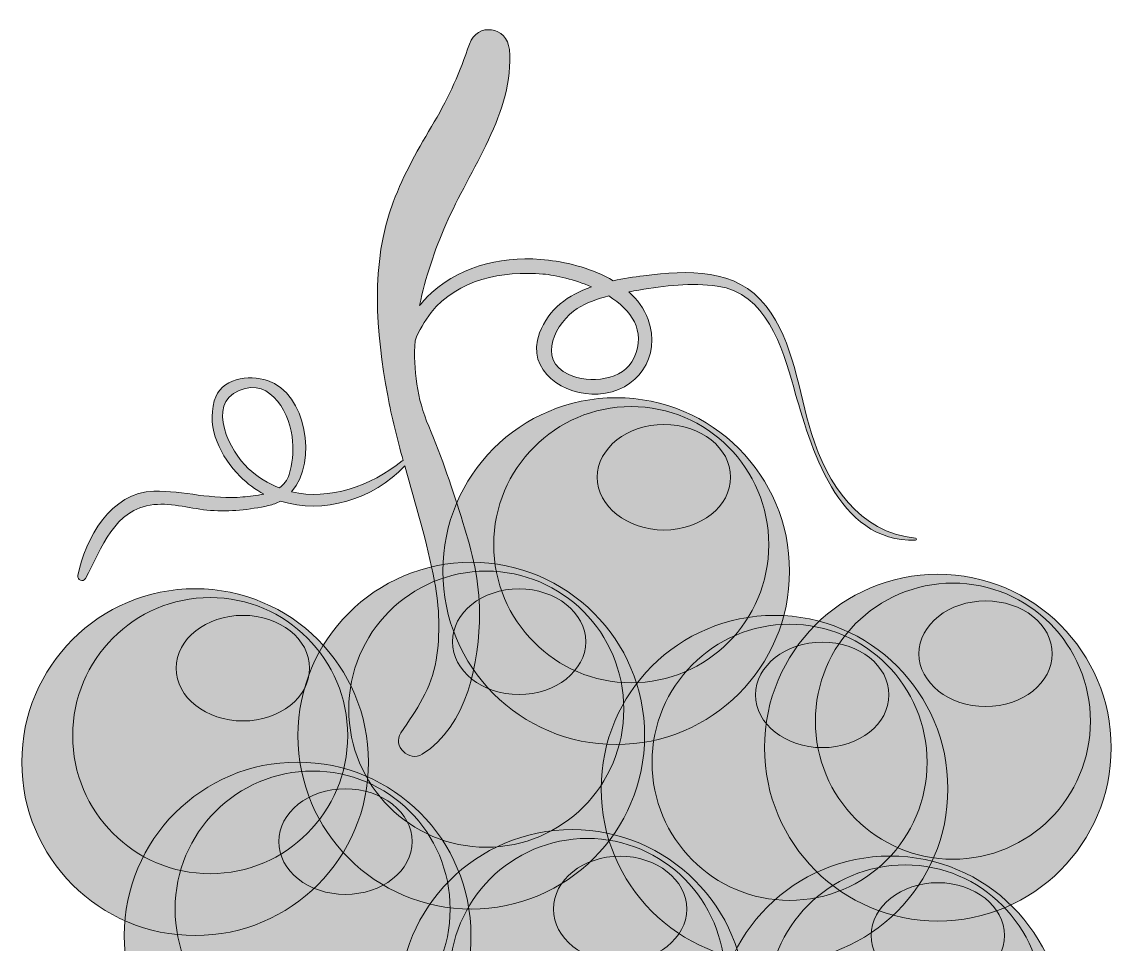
# Model space of a CAD drawing. Header units: inches. Extents: x 4230 to 5957, y -1858 to -103.
# Drawn here: x 5611.8 to 5918, y -951.5 to -692.3 of the extents above; entities that cross this region are included whole.
import ezdxf

# ---------------------------------------------------------------- set-up
doc = ezdxf.new("R2010")
doc.units = ezdxf.units.IN
doc.header["$MEASUREMENT"] = 0
doc.layers.add('Layer 1', color=7, linetype='Continuous')

# ---------------------------------------------------------------- blocks, each defined once
blk = doc.blocks.new('block 179')
at = {"layer": 'Layer 1', "true_color": 0x5f8034}
h = blk.add_hatch(color=77, dxfattribs=at)
h.dxf.hatch_style = 2
edge = h.paths.add_edge_path()
edge.add_spline(control_points=[(5862.9941, -837.4403), (5846.957, -835.7117), (5838.2314, -822.2579), (5833.7524, -808.028), (5830.0269, -796.1913), (5828.8457, -782.2965), (5820.9771, -772.202), (5812.5576, -761.4008), (5799.002, -762.1151), (5786.5464, -763.6512), (5783.7852, -763.9917), (5780.8818, -764.4241), (5778.0068, -765.0541), (5772.3872, -761.7504), (5765.52, -759.9716), (5759.8052, -759.2969), (5747.9966, -757.9026), (5736.0347, -760.3901), (5726.9746, -768.4189), (5725.7334, -769.5187), (5724.604, -770.7211), (5723.583, -772.0009), (5725.1421, -764.1538), (5727.8403, -756.4553), (5730.9629, -749.2483), (5737.5884, -733.9572), (5750.3057, -717.6253), (5748.8003, -700.1041), (5748.248, -693.6805), (5739.7036, -692.3079), (5737.5669, -698.5839), (5734.9268, -706.3397), (5731.8994, -713.3422), (5727.6987, -720.4058), (5723.3647, -727.6931), (5719.1436, -735.0504), (5716.145, -743.0013), (5709.668, -760.1783), (5711.3286, -779.598), (5714.6016, -797.2888), (5715.7437, -803.4628), (5717.2847, -809.5261), (5718.9468, -815.5557), (5718.8662, -815.5859), (5718.7852, -815.6229), (5718.7075, -815.6846), (5709.7012, -822.8536), (5698.1621, -826.8572), (5687.604, -824.3543), (5694.9561, -815.7557), (5691.7544, -796.7001), (5680.8325, -793.1372), (5675.4814, -791.3915), (5667.6475, -792.4429), (5665.8574, -798.8481), (5663.6587, -806.7164), (5667.6753, -814.549), (5673.1484, -820.0553), (5675.187, -822.1061), (5677.4336, -823.751), (5679.8174, -825.0204), (5677.7993, -825.4777), (5675.6738, -825.6475), (5673.8574, -825.8281), (5665.3872, -826.6708), (5657.2803, -824.0486), (5648.8818, -824.2217), (5636.8843, -824.4691), (5629.4854, -837.4636), (5627.5361, -847.8873), (5627.3076, -849.1095), (5628.9531, -849.9507), (5629.6211, -848.7662), (5634.4243, -840.2455), (5637.4956, -829.1783), (5648.8818, -827.9777), (5654.0981, -827.4277), (5659.5674, -829.2144), (5664.7808, -829.6084), (5670.2295, -830.0203), (5675.7813, -829.4213), (5681.1055, -828.2603), (5682.3374, -827.9916), (5683.4443, -827.5432), (5684.4507, -826.9695), (5696.458, -830.802), (5710.5806, -826.5306), (5719.376, -817.1132), (5722.377, -827.8674), (5725.6973, -838.5323), (5727.791, -849.5366), (5729.1563, -856.7134), (5729.4229, -864.4597), (5728.229, -871.6732), (5726.9053, -879.6717), (5722.7354, -885.5636), (5718.3003, -892.1093), (5715.7998, -895.7999), (5720.6812, -900.4292), (5724.3291, -898.1379), (5736.9521, -890.2086), (5740.4053, -872.2058), (5740.4146, -858.3492), (5740.4199, -849.7178), (5738.3535, -841.1379), (5735.751, -832.972), (5732.8818, -823.9711), (5729.8701, -814.6468), (5726.1484, -805.9661), (5722.8179, -798.1989), (5721.792, -790.066), (5722.2803, -781.9384), (5723.4043, -779.0847), (5724.937, -776.3884), (5726.8198, -774.0157), (5734.2222, -764.6863), (5746.9961, -762.2059), (5758.248, -763.1953), (5762.0327, -763.528), (5767.127, -764.736), (5771.8599, -766.7922), (5765.4214, -769.09), (5759.8228, -772.9236), (5757.2881, -779.7418), (5753.2588, -790.5791), (5764.3975, -797.4083), (5773.7529, -796.9194), (5784.9199, -796.3358), (5791.5225, -786.3029), (5787.8027, -775.947), (5786.708, -772.8986), (5784.7935, -770.3354), (5782.3813, -768.1984), (5783.3481, -768.0275), (5784.3066, -767.8622), (5785.2373, -767.7009), (5792.3496, -766.4672), (5800.0488, -765.5434), (5807.2417, -766.5768), (5821.0283, -768.5576), (5825.4673, -783.6329), (5828.7305, -795.0422), (5833.46, -811.5797), (5840.8267, -838.7167), (5862.9941, -837.9403), (5863.3223, -837.9288), (5863.3086, -837.4742), (5862.9941, -837.4403)], knot_values=[0, 0, 0, 0, 1, 1, 1, 2, 2, 2, 3, 3, 3, 4, 4, 4, 5, 5, 5, 6, 6, 6, 7, 7, 7, 8, 8, 8, 9, 9, 9, 10, 10, 10, 11, 11, 11, 12, 12, 12, 13, 13, 13, 14, 14, 14, 15, 15, 15, 16, 16, 16, 17, 17, 17, 18, 18, 18, 19, 19, 19, 20, 20, 20, 21, 21, 21, 22, 22, 22, 23, 23, 23, 24, 24, 24, 25, 25, 25, 26, 26, 26, 27, 27, 27, 28, 28, 28, 29, 29, 29, 30, 30, 30, 31, 31, 31, 32, 32, 32, 33, 33, 33, 34, 34, 34, 35, 35, 35, 36, 36, 36, 37, 37, 37, 38, 38, 38, 39, 39, 39, 40, 40, 40, 41, 41, 41, 42, 42, 42, 43, 43, 43, 44, 44, 44, 45, 45, 45, 46, 46, 46, 47, 47, 47, 48, 48, 48, 49, 49, 49, 49], degree=3, periodic=1)
edge = h.paths.add_edge_path()
edge.add_spline(control_points=[(5675.3975, -817.8065), (5670.3101, -813.155), (5663.4609, -799.8295), (5672.8096, -795.9019), (5682.0952, -792.0008), (5687.3516, -802.9678), (5687.8926, -810.2469), (5688.123, -813.3481), (5687.7852, -816.5065), (5686.9102, -819.4816), (5686.4077, -821.1901), (5685.4111, -822.4027), (5684.1377, -823.279), (5681.0723, -822.0922), (5678.127, -820.3024), (5675.3975, -817.8065)], knot_values=[0, 0, 0, 0, 1, 1, 1, 2, 2, 2, 3, 3, 3, 4, 4, 4, 5, 5, 5, 5], degree=3, periodic=1)
edge = h.paths.add_edge_path()
edge.add_spline(control_points=[(5783.8721, -786.675), (5780.9551, -793.2648), (5771.186, -794.0033), (5765.4883, -791.4014), (5756.3369, -787.2224), (5761.9043, -776.6803), (5767.9009, -772.8651), (5770.5278, -771.1938), (5773.6055, -770.1342), (5776.7642, -769.3535), (5783.0518, -773.3007), (5787.229, -779.0919), (5783.8721, -786.675)], knot_values=[0, 0, 0, 0, 1, 1, 1, 2, 2, 2, 3, 3, 3, 4, 4, 4, 4], degree=3, periodic=1)
at = {"layer": 'Layer 1', "lineweight": 0}
for points, knots in [([(5862.9941, -837.4403), (5846.957, -835.7117), (5838.2314, -822.2579), (5833.7524, -808.028), (5830.0269, -796.1913), (5828.8457, -782.2965), (5820.9771, -772.202), (5812.5576, -761.4008), (5799.002, -762.1151), (5786.5464, -763.6512), (5783.7852, -763.9917), (5780.8818, -764.4241), (5778.0068, -765.0541), (5772.3872, -761.7504), (5765.52, -759.9716), (5759.8052, -759.2969), (5747.9966, -757.9026), (5736.0347, -760.3901), (5726.9746, -768.4189), (5725.7334, -769.5187), (5724.604, -770.7211), (5723.583, -772.0009), (5725.1421, -764.1538), (5727.8403, -756.4553), (5730.9629, -749.2483), (5737.5884, -733.9572), (5750.3057, -717.6253), (5748.8003, -700.1041), (5748.248, -693.6805), (5739.7036, -692.3079), (5737.5669, -698.5839), (5734.9268, -706.3397), (5731.8994, -713.3422), (5727.6987, -720.4058), (5723.3647, -727.6931), (5719.1436, -735.0504), (5716.145, -743.0013), (5709.668, -760.1783), (5711.3286, -779.598), (5714.6016, -797.2888), (5715.7437, -803.4628), (5717.2847, -809.5261), (5718.9468, -815.5557), (5718.8662, -815.5859), (5718.7852, -815.6229), (5718.7075, -815.6846), (5709.7012, -822.8536), (5698.1621, -826.8572), (5687.604, -824.3543), (5694.9561, -815.7557), (5691.7544, -796.7001), (5680.8325, -793.1372), (5675.4814, -791.3915), (5667.6475, -792.4429), (5665.8574, -798.8481), (5663.6587, -806.7164), (5667.6753, -814.549), (5673.1484, -820.0553), (5675.187, -822.1061), (5677.4336, -823.751), (5679.8174, -825.0204), (5677.7993, -825.4777), (5675.6738, -825.6475), (5673.8574, -825.8281), (5665.3872, -826.6708), (5657.2803, -824.0486), (5648.8818, -824.2217), (5636.8843, -824.4691), (5629.4854, -837.4636), (5627.5361, -847.8873), (5627.3076, -849.1095), (5628.9531, -849.9507), (5629.6211, -848.7662), (5634.4243, -840.2455), (5637.4956, -829.1783), (5648.8818, -827.9777), (5654.0981, -827.4277), (5659.5674, -829.2144), (5664.7808, -829.6084), (5670.2295, -830.0203), (5675.7813, -829.4213), (5681.1055, -828.2603), (5682.3374, -827.9916), (5683.4443, -827.5432), (5684.4507, -826.9695), (5696.458, -830.802), (5710.5806, -826.5306), (5719.376, -817.1132), (5722.377, -827.8674), (5725.6973, -838.5323), (5727.791, -849.5366), (5729.1563, -856.7134), (5729.4229, -864.4597), (5728.229, -871.6732), (5726.9053, -879.6717), (5722.7354, -885.5636), (5718.3003, -892.1093), (5715.7998, -895.7999), (5720.6812, -900.4292), (5724.3291, -898.1379), (5736.9521, -890.2086), (5740.4053, -872.2058), (5740.4146, -858.3492), (5740.4199, -849.7178), (5738.3535, -841.1379), (5735.751, -832.972), (5732.8818, -823.9711), (5729.8701, -814.6468), (5726.1484, -805.9661), (5722.8179, -798.1989), (5721.792, -790.066), (5722.2803, -781.9384), (5723.4043, -779.0847), (5724.937, -776.3884), (5726.8198, -774.0157), (5734.2222, -764.6863), (5746.9961, -762.2059), (5758.248, -763.1953), (5762.0327, -763.528), (5767.127, -764.736), (5771.8599, -766.7922), (5765.4214, -769.09), (5759.8228, -772.9236), (5757.2881, -779.7418), (5753.2588, -790.5791), (5764.3975, -797.4083), (5773.7529, -796.9194), (5784.9199, -796.3358), (5791.5225, -786.3029), (5787.8027, -775.947), (5786.708, -772.8986), (5784.7935, -770.3354), (5782.3813, -768.1984), (5783.3481, -768.0275), (5784.3066, -767.8622), (5785.2373, -767.7009), (5792.3496, -766.4672), (5800.0488, -765.5434), (5807.2417, -766.5768), (5821.0283, -768.5576), (5825.4673, -783.6329), (5828.7305, -795.0422), (5833.46, -811.5797), (5840.8267, -838.7167), (5862.9941, -837.9403), (5863.3223, -837.9288), (5863.3086, -837.4742), (5862.9941, -837.4403)], [0, 0, 0, 0, 1, 1, 1, 2, 2, 2, 3, 3, 3, 4, 4, 4, 5, 5, 5, 6, 6, 6, 7, 7, 7, 8, 8, 8, 9, 9, 9, 10, 10, 10, 11, 11, 11, 12, 12, 12, 13, 13, 13, 14, 14, 14, 15, 15, 15, 16, 16, 16, 17, 17, 17, 18, 18, 18, 19, 19, 19, 20, 20, 20, 21, 21, 21, 22, 22, 22, 23, 23, 23, 24, 24, 24, 25, 25, 25, 26, 26, 26, 27, 27, 27, 28, 28, 28, 29, 29, 29, 30, 30, 30, 31, 31, 31, 32, 32, 32, 33, 33, 33, 34, 34, 34, 35, 35, 35, 36, 36, 36, 37, 37, 37, 38, 38, 38, 39, 39, 39, 40, 40, 40, 41, 41, 41, 42, 42, 42, 43, 43, 43, 44, 44, 44, 45, 45, 45, 46, 46, 46, 47, 47, 47, 48, 48, 48, 49, 49, 49, 49]), ([(5783.8721, -786.675), (5780.9551, -793.2648), (5771.186, -794.0033), (5765.4883, -791.4014), (5756.3369, -787.2224), (5761.9043, -776.6803), (5767.9009, -772.8651), (5770.5278, -771.1938), (5773.6055, -770.1342), (5776.7642, -769.3535), (5783.0518, -773.3007), (5787.229, -779.0919), (5783.8721, -786.675)], [0, 0, 0, 0, 1, 1, 1, 2, 2, 2, 3, 3, 3, 4, 4, 4, 4]), ([(5675.3975, -817.8065), (5670.3101, -813.155), (5663.4609, -799.8295), (5672.8096, -795.9019), (5682.0952, -792.0008), (5687.3516, -802.9678), (5687.8926, -810.2469), (5688.123, -813.3481), (5687.7852, -816.5065), (5686.9102, -819.4816), (5686.4077, -821.1901), (5685.4111, -822.4027), (5684.1377, -823.279), (5681.0723, -822.0922), (5678.127, -820.3024), (5675.3975, -817.8065)], [0, 0, 0, 0, 1, 1, 1, 2, 2, 2, 3, 3, 3, 4, 4, 4, 5, 5, 5, 5])]:
    blk.add_open_spline(points, degree=3, knots=knots, dxfattribs=at)
blk = doc.blocks.new('block 182')
at = {"layer": 'Layer 1', "true_color": 0x642c85}
h = blk.add_hatch(color=197, dxfattribs=at)
h.dxf.hatch_style = 2
edge = h.paths.add_edge_path()
edge.add_spline(control_points=[(5827.5594, -846.6677), (5827.5594, -873.5784), (5805.7439, -895.3939), (5778.8332, -895.3939), (5751.9225, -895.3939), (5730.107, -873.5784), (5730.107, -846.6677), (5730.107, -819.757), (5751.9225, -797.9415), (5778.8332, -797.9415), (5805.7439, -797.9415), (5827.5594, -819.757), (5827.5594, -846.6677)], knot_values=[0, 0, 0, 0, 1, 1, 1, 2, 2, 2, 3, 3, 3, 4, 4, 4, 4], degree=3, periodic=1)
at = {"layer": 'Layer 1', "lineweight": 0}
blk.add_open_spline([(5827.5594, -846.6677), (5827.5594, -873.5784), (5805.7439, -895.3939), (5778.8332, -895.3939), (5751.9225, -895.3939), (5730.107, -873.5784), (5730.107, -846.6677), (5730.107, -819.757), (5751.9225, -797.9415), (5778.8332, -797.9415), (5805.7439, -797.9415), (5827.5594, -819.757), (5827.5594, -846.6677)], degree=3, knots=[0, 0, 0, 0, 1, 1, 1, 2, 2, 2, 3, 3, 3, 4, 4, 4, 4], dxfattribs=at)
blk = doc.blocks.new('block 183')
at = {"layer": 'Layer 1', "true_color": 0x82579e}
h = blk.add_hatch(color=205, dxfattribs=at)
h.dxf.hatch_style = 2
edge = h.paths.add_edge_path()
edge.add_spline(control_points=[(5821.7167, -839.2306), (5821.7167, -860.6538), (5804.4107, -878.0208), (5783.0628, -878.0208), (5761.7148, -878.0208), (5744.4089, -860.6538), (5744.4089, -839.2306), (5744.4089, -817.8073), (5761.7148, -800.4403), (5783.0628, -800.4403), (5804.4107, -800.4403), (5821.7167, -817.8073), (5821.7167, -839.2306)], knot_values=[0, 0, 0, 0, 1, 1, 1, 2, 2, 2, 3, 3, 3, 4, 4, 4, 4], degree=3, periodic=1)
at = {"layer": 'Layer 1', "lineweight": 0}
blk.add_open_spline([(5821.7167, -839.2306), (5821.7167, -860.6538), (5804.4107, -878.0208), (5783.0628, -878.0208), (5761.7148, -878.0208), (5744.4089, -860.6538), (5744.4089, -839.2306), (5744.4089, -817.8073), (5761.7148, -800.4403), (5783.0628, -800.4403), (5804.4107, -800.4403), (5821.7167, -817.8073), (5821.7167, -839.2306)], degree=3, knots=[0, 0, 0, 0, 1, 1, 1, 2, 2, 2, 3, 3, 3, 4, 4, 4, 4], dxfattribs=at)
blk = doc.blocks.new('block 184')
at = {"layer": 'Layer 1', "true_color": 0x8969a6}
h = blk.add_hatch(color=205, dxfattribs=at)
h.dxf.hatch_style = 2
edge = h.paths.add_edge_path()
edge.add_spline(control_points=[(5811.005, -820.2744), (5811.005, -828.4683), (5802.6144, -835.1109), (5792.2641, -835.1109), (5781.9138, -835.1109), (5773.5233, -828.4683), (5773.5233, -820.2744), (5773.5233, -812.0804), (5781.9138, -805.4379), (5792.2641, -805.4379), (5802.6144, -805.4379), (5811.005, -812.0804), (5811.005, -820.2744)], knot_values=[0, 0, 0, 0, 1, 1, 1, 2, 2, 2, 3, 3, 3, 4, 4, 4, 4], degree=3, periodic=1)
at = {"layer": 'Layer 1', "lineweight": 0}
blk.add_open_spline([(5811.005, -820.2744), (5811.005, -828.4683), (5802.6144, -835.1109), (5792.2641, -835.1109), (5781.9138, -835.1109), (5773.5233, -828.4683), (5773.5233, -820.2744), (5773.5233, -812.0804), (5781.9138, -805.4379), (5792.2641, -805.4379), (5802.6144, -805.4379), (5811.005, -812.0804), (5811.005, -820.2744)], degree=3, knots=[0, 0, 0, 0, 1, 1, 1, 2, 2, 2, 3, 3, 3, 4, 4, 4, 4], dxfattribs=at)
blk = doc.blocks.new('block 181')
at = {"layer": 'Layer 1'}
for name in ['block 182', 'block 183', 'block 184']:
    blk.add_blockref(name, (0, 0), dxfattribs=at)
blk = doc.blocks.new('block 186')
at = {"layer": 'Layer 1', "true_color": 0x642c85}
h = blk.add_hatch(color=197, dxfattribs=at)
h.dxf.hatch_style = 2
edge = h.paths.add_edge_path()
edge.add_spline(control_points=[(5917.971, -896.2718), (5917.971, -923.1825), (5896.1556, -944.9979), (5869.2448, -944.9979), (5842.3341, -944.9979), (5820.5186, -923.1825), (5820.5186, -896.2718), (5820.5186, -869.361), (5842.3341, -847.5456), (5869.2448, -847.5456), (5896.1556, -847.5456), (5917.971, -869.361), (5917.971, -896.2718)], knot_values=[0, 0, 0, 0, 1, 1, 1, 2, 2, 2, 3, 3, 3, 4, 4, 4, 4], degree=3, periodic=1)
at = {"layer": 'Layer 1', "lineweight": 0}
blk.add_open_spline([(5917.971, -896.2718), (5917.971, -923.1825), (5896.1556, -944.9979), (5869.2448, -944.9979), (5842.3341, -944.9979), (5820.5186, -923.1825), (5820.5186, -896.2718), (5820.5186, -869.361), (5842.3341, -847.5456), (5869.2448, -847.5456), (5896.1556, -847.5456), (5917.971, -869.361), (5917.971, -896.2718)], degree=3, knots=[0, 0, 0, 0, 1, 1, 1, 2, 2, 2, 3, 3, 3, 4, 4, 4, 4], dxfattribs=at)
blk = doc.blocks.new('block 187')
at = {"layer": 'Layer 1', "true_color": 0x82579e}
h = blk.add_hatch(color=205, dxfattribs=at)
h.dxf.hatch_style = 2
edge = h.paths.add_edge_path()
edge.add_spline(control_points=[(5912.1283, -888.8346), (5912.1283, -910.2579), (5894.8224, -927.6248), (5873.4744, -927.6248), (5852.1265, -927.6248), (5834.8206, -910.2579), (5834.8206, -888.8346), (5834.8206, -867.4113), (5852.1265, -850.0444), (5873.4744, -850.0444), (5894.8224, -850.0444), (5912.1283, -867.4113), (5912.1283, -888.8346)], knot_values=[0, 0, 0, 0, 1, 1, 1, 2, 2, 2, 3, 3, 3, 4, 4, 4, 4], degree=3, periodic=1)
at = {"layer": 'Layer 1', "lineweight": 0}
blk.add_open_spline([(5912.1283, -888.8346), (5912.1283, -910.2579), (5894.8224, -927.6248), (5873.4744, -927.6248), (5852.1265, -927.6248), (5834.8206, -910.2579), (5834.8206, -888.8346), (5834.8206, -867.4113), (5852.1265, -850.0444), (5873.4744, -850.0444), (5894.8224, -850.0444), (5912.1283, -867.4113), (5912.1283, -888.8346)], degree=3, knots=[0, 0, 0, 0, 1, 1, 1, 2, 2, 2, 3, 3, 3, 4, 4, 4, 4], dxfattribs=at)
blk = doc.blocks.new('block 188')
at = {"layer": 'Layer 1', "true_color": 0x8969a6}
h = blk.add_hatch(color=205, dxfattribs=at)
h.dxf.hatch_style = 2
edge = h.paths.add_edge_path()
edge.add_spline(control_points=[(5901.4166, -869.8784), (5901.4166, -878.0724), (5893.026, -884.7149), (5882.6758, -884.7149), (5872.3255, -884.7149), (5863.9349, -878.0724), (5863.9349, -869.8784), (5863.9349, -861.6844), (5872.3255, -855.0419), (5882.6758, -855.0419), (5893.026, -855.0419), (5901.4166, -861.6844), (5901.4166, -869.8784)], knot_values=[0, 0, 0, 0, 1, 1, 1, 2, 2, 2, 3, 3, 3, 4, 4, 4, 4], degree=3, periodic=1)
at = {"layer": 'Layer 1', "lineweight": 0}
blk.add_open_spline([(5901.4166, -869.8784), (5901.4166, -878.0724), (5893.026, -884.7149), (5882.6758, -884.7149), (5872.3255, -884.7149), (5863.9349, -878.0724), (5863.9349, -869.8784), (5863.9349, -861.6844), (5872.3255, -855.0419), (5882.6758, -855.0419), (5893.026, -855.0419), (5901.4166, -861.6844), (5901.4166, -869.8784)], degree=3, knots=[0, 0, 0, 0, 1, 1, 1, 2, 2, 2, 3, 3, 3, 4, 4, 4, 4], dxfattribs=at)
blk = doc.blocks.new('block 185')
at = {"layer": 'Layer 1'}
for name in ['block 186', 'block 187', 'block 188']:
    blk.add_blockref(name, (0, 0), dxfattribs=at)
blk = doc.blocks.new('block 190')
at = {"layer": 'Layer 1', "true_color": 0x3c2364}
h = blk.add_hatch(color=199, dxfattribs=at)
h.dxf.hatch_style = 2
edge = h.paths.add_edge_path()
edge.add_spline(control_points=[(5786.818, -892.8951), (5786.818, -919.8058), (5765.0026, -941.6213), (5738.0918, -941.6213), (5711.1811, -941.6213), (5689.3657, -919.8058), (5689.3657, -892.8951), (5689.3657, -865.9844), (5711.1811, -844.1689), (5738.0918, -844.1689), (5765.0026, -844.1689), (5786.818, -865.9844), (5786.818, -892.8951)], knot_values=[0, 0, 0, 0, 1, 1, 1, 2, 2, 2, 3, 3, 3, 4, 4, 4, 4], degree=3, periodic=1)
at = {"layer": 'Layer 1', "lineweight": 0}
blk.add_open_spline([(5786.818, -892.8951), (5786.818, -919.8058), (5765.0026, -941.6213), (5738.0918, -941.6213), (5711.1811, -941.6213), (5689.3657, -919.8058), (5689.3657, -892.8951), (5689.3657, -865.9844), (5711.1811, -844.1689), (5738.0918, -844.1689), (5765.0026, -844.1689), (5786.818, -865.9844), (5786.818, -892.8951)], degree=3, knots=[0, 0, 0, 0, 1, 1, 1, 2, 2, 2, 3, 3, 3, 4, 4, 4, 4], dxfattribs=at)
blk = doc.blocks.new('block 191')
at = {"layer": 'Layer 1', "true_color": 0x5b4c7b}
h = blk.add_hatch(color=197, dxfattribs=at)
h.dxf.hatch_style = 2
edge = h.paths.add_edge_path()
edge.add_spline(control_points=[(5780.9753, -885.458), (5780.9753, -906.8812), (5763.6694, -924.2482), (5742.3214, -924.2482), (5720.9735, -924.2482), (5703.6676, -906.8812), (5703.6676, -885.458), (5703.6676, -864.0347), (5720.9735, -846.6677), (5742.3214, -846.6677), (5763.6694, -846.6677), (5780.9753, -864.0347), (5780.9753, -885.458)], knot_values=[0, 0, 0, 0, 1, 1, 1, 2, 2, 2, 3, 3, 3, 4, 4, 4, 4], degree=3, periodic=1)
at = {"layer": 'Layer 1', "lineweight": 0}
blk.add_open_spline([(5780.9753, -885.458), (5780.9753, -906.8812), (5763.6694, -924.2482), (5742.3214, -924.2482), (5720.9735, -924.2482), (5703.6676, -906.8812), (5703.6676, -885.458), (5703.6676, -864.0347), (5720.9735, -846.6677), (5742.3214, -846.6677), (5763.6694, -846.6677), (5780.9753, -864.0347), (5780.9753, -885.458)], degree=3, knots=[0, 0, 0, 0, 1, 1, 1, 2, 2, 2, 3, 3, 3, 4, 4, 4, 4], dxfattribs=at)
blk = doc.blocks.new('block 192')
at = {"layer": 'Layer 1', "true_color": 0x817397}
h = blk.add_hatch(color=252, dxfattribs=at)
h.dxf.hatch_style = 2
edge = h.paths.add_edge_path()
edge.add_spline(control_points=[(5770.2636, -866.5018), (5770.2636, -874.6957), (5761.873, -881.3383), (5751.5228, -881.3383), (5741.1725, -881.3383), (5732.7819, -874.6957), (5732.7819, -866.5018), (5732.7819, -858.3078), (5741.1725, -851.6653), (5751.5228, -851.6653), (5761.873, -851.6653), (5770.2636, -858.3078), (5770.2636, -866.5018)], knot_values=[0, 0, 0, 0, 1, 1, 1, 2, 2, 2, 3, 3, 3, 4, 4, 4, 4], degree=3, periodic=1)
at = {"layer": 'Layer 1', "lineweight": 0}
blk.add_open_spline([(5770.2636, -866.5018), (5770.2636, -874.6957), (5761.873, -881.3383), (5751.5228, -881.3383), (5741.1725, -881.3383), (5732.7819, -874.6957), (5732.7819, -866.5018), (5732.7819, -858.3078), (5741.1725, -851.6653), (5751.5228, -851.6653), (5761.873, -851.6653), (5770.2636, -858.3078), (5770.2636, -866.5018)], degree=3, knots=[0, 0, 0, 0, 1, 1, 1, 2, 2, 2, 3, 3, 3, 4, 4, 4, 4], dxfattribs=at)
blk = doc.blocks.new('block 189')
at = {"layer": 'Layer 1'}
for name in ['block 190', 'block 191', 'block 192']:
    blk.add_blockref(name, (0, 0), dxfattribs=at)
blk = doc.blocks.new('block 194')
at = {"layer": 'Layer 1', "true_color": 0x783a7e}
h = blk.add_hatch(color=217, dxfattribs=at)
h.dxf.hatch_style = 2
edge = h.paths.add_edge_path()
edge.add_spline(control_points=[(5872.056, -907.8286), (5872.056, -934.7393), (5850.2405, -956.5548), (5823.3298, -956.5548), (5796.419, -956.5548), (5774.6036, -934.7393), (5774.6036, -907.8286), (5774.6036, -880.9179), (5796.419, -859.1024), (5823.3298, -859.1024), (5850.2405, -859.1024), (5872.056, -880.9179), (5872.056, -907.8286)], knot_values=[0, 0, 0, 0, 1, 1, 1, 2, 2, 2, 3, 3, 3, 4, 4, 4, 4], degree=3, periodic=1)
at = {"layer": 'Layer 1', "lineweight": 0}
blk.add_open_spline([(5872.056, -907.8286), (5872.056, -934.7393), (5850.2405, -956.5548), (5823.3298, -956.5548), (5796.419, -956.5548), (5774.6036, -934.7393), (5774.6036, -907.8286), (5774.6036, -880.9179), (5796.419, -859.1024), (5823.3298, -859.1024), (5850.2405, -859.1024), (5872.056, -880.9179), (5872.056, -907.8286)], degree=3, knots=[0, 0, 0, 0, 1, 1, 1, 2, 2, 2, 3, 3, 3, 4, 4, 4, 4], dxfattribs=at)
blk = doc.blocks.new('block 195')
at = {"layer": 'Layer 1', "true_color": 0x9f509c}
h = blk.add_hatch(color=215, dxfattribs=at)
h.dxf.hatch_style = 2
edge = h.paths.add_edge_path()
edge.add_spline(control_points=[(5866.2132, -900.3915), (5866.2132, -921.8147), (5848.9073, -939.1817), (5827.5594, -939.1817), (5806.2114, -939.1817), (5788.9055, -921.8147), (5788.9055, -900.3915), (5788.9055, -878.9682), (5806.2114, -861.6012), (5827.5594, -861.6012), (5848.9073, -861.6012), (5866.2132, -878.9682), (5866.2132, -900.3915)], knot_values=[0, 0, 0, 0, 1, 1, 1, 2, 2, 2, 3, 3, 3, 4, 4, 4, 4], degree=3, periodic=1)
at = {"layer": 'Layer 1', "lineweight": 0}
blk.add_open_spline([(5866.2132, -900.3915), (5866.2132, -921.8147), (5848.9073, -939.1817), (5827.5594, -939.1817), (5806.2114, -939.1817), (5788.9055, -921.8147), (5788.9055, -900.3915), (5788.9055, -878.9682), (5806.2114, -861.6012), (5827.5594, -861.6012), (5848.9073, -861.6012), (5866.2132, -878.9682), (5866.2132, -900.3915)], degree=3, knots=[0, 0, 0, 0, 1, 1, 1, 2, 2, 2, 3, 3, 3, 4, 4, 4, 4], dxfattribs=at)
blk = doc.blocks.new('block 196')
at = {"layer": 'Layer 1', "true_color": 0xb074af}
h = blk.add_hatch(color=223, dxfattribs=at)
h.dxf.hatch_style = 2
edge = h.paths.add_edge_path()
edge.add_spline(control_points=[(5855.5015, -881.4353), (5855.5015, -889.6292), (5847.111, -896.2718), (5836.7607, -896.2718), (5826.4104, -896.2718), (5818.0199, -889.6292), (5818.0199, -881.4353), (5818.0199, -873.2413), (5826.4104, -866.5988), (5836.7607, -866.5988), (5847.111, -866.5988), (5855.5015, -873.2413), (5855.5015, -881.4353)], knot_values=[0, 0, 0, 0, 1, 1, 1, 2, 2, 2, 3, 3, 3, 4, 4, 4, 4], degree=3, periodic=1)
at = {"layer": 'Layer 1', "lineweight": 0}
blk.add_open_spline([(5855.5015, -881.4353), (5855.5015, -889.6292), (5847.111, -896.2718), (5836.7607, -896.2718), (5826.4104, -896.2718), (5818.0199, -889.6292), (5818.0199, -881.4353), (5818.0199, -873.2413), (5826.4104, -866.5988), (5836.7607, -866.5988), (5847.111, -866.5988), (5855.5015, -873.2413), (5855.5015, -881.4353)], degree=3, knots=[0, 0, 0, 0, 1, 1, 1, 2, 2, 2, 3, 3, 3, 4, 4, 4, 4], dxfattribs=at)
blk = doc.blocks.new('block 193')
at = {"layer": 'Layer 1'}
for name in ['block 194', 'block 195', 'block 196']:
    blk.add_blockref(name, (0, 0), dxfattribs=at)
blk = doc.blocks.new('block 198')
at = {"layer": 'Layer 1', "true_color": 0x3c2364}
h = blk.add_hatch(color=199, dxfattribs=at)
h.dxf.hatch_style = 2
edge = h.paths.add_edge_path()
edge.add_spline(control_points=[(5709.2077, -900.3323), (5709.2077, -927.243), (5687.3922, -949.0585), (5660.4815, -949.0585), (5633.5708, -949.0585), (5611.7553, -927.243), (5611.7553, -900.3323), (5611.7553, -873.4216), (5633.5708, -851.6061), (5660.4815, -851.6061), (5687.3922, -851.6061), (5709.2077, -873.4216), (5709.2077, -900.3323)], knot_values=[0, 0, 0, 0, 1, 1, 1, 2, 2, 2, 3, 3, 3, 4, 4, 4, 4], degree=3, periodic=1)
at = {"layer": 'Layer 1', "lineweight": 0}
blk.add_open_spline([(5709.2077, -900.3323), (5709.2077, -927.243), (5687.3922, -949.0585), (5660.4815, -949.0585), (5633.5708, -949.0585), (5611.7553, -927.243), (5611.7553, -900.3323), (5611.7553, -873.4216), (5633.5708, -851.6061), (5660.4815, -851.6061), (5687.3922, -851.6061), (5709.2077, -873.4216), (5709.2077, -900.3323)], degree=3, knots=[0, 0, 0, 0, 1, 1, 1, 2, 2, 2, 3, 3, 3, 4, 4, 4, 4], dxfattribs=at)
blk = doc.blocks.new('block 199')
at = {"layer": 'Layer 1', "true_color": 0x5b4c7b}
h = blk.add_hatch(color=197, dxfattribs=at)
h.dxf.hatch_style = 2
edge = h.paths.add_edge_path()
edge.add_spline(control_points=[(5703.365, -892.8951), (5703.365, -914.3184), (5686.0591, -931.6854), (5664.7111, -931.6854), (5643.3632, -931.6854), (5626.0572, -914.3184), (5626.0572, -892.8951), (5626.0572, -871.4719), (5643.3632, -854.1049), (5664.7111, -854.1049), (5686.0591, -854.1049), (5703.365, -871.4719), (5703.365, -892.8951)], knot_values=[0, 0, 0, 0, 1, 1, 1, 2, 2, 2, 3, 3, 3, 4, 4, 4, 4], degree=3, periodic=1)
at = {"layer": 'Layer 1', "lineweight": 0}
blk.add_open_spline([(5703.365, -892.8951), (5703.365, -914.3184), (5686.0591, -931.6854), (5664.7111, -931.6854), (5643.3632, -931.6854), (5626.0572, -914.3184), (5626.0572, -892.8951), (5626.0572, -871.4719), (5643.3632, -854.1049), (5664.7111, -854.1049), (5686.0591, -854.1049), (5703.365, -871.4719), (5703.365, -892.8951)], degree=3, knots=[0, 0, 0, 0, 1, 1, 1, 2, 2, 2, 3, 3, 3, 4, 4, 4, 4], dxfattribs=at)
blk = doc.blocks.new('block 200')
at = {"layer": 'Layer 1', "true_color": 0x817397}
h = blk.add_hatch(color=252, dxfattribs=at)
h.dxf.hatch_style = 2
edge = h.paths.add_edge_path()
edge.add_spline(control_points=[(5692.6533, -873.9389), (5692.6533, -882.1329), (5684.2627, -888.7754), (5673.9125, -888.7754), (5663.5622, -888.7754), (5655.1716, -882.1329), (5655.1716, -873.9389), (5655.1716, -865.745), (5663.5622, -859.1024), (5673.9125, -859.1024), (5684.2627, -859.1024), (5692.6533, -865.745), (5692.6533, -873.9389)], knot_values=[0, 0, 0, 0, 1, 1, 1, 2, 2, 2, 3, 3, 3, 4, 4, 4, 4], degree=3, periodic=1)
at = {"layer": 'Layer 1', "lineweight": 0}
blk.add_open_spline([(5692.6533, -873.9389), (5692.6533, -882.1329), (5684.2627, -888.7754), (5673.9125, -888.7754), (5663.5622, -888.7754), (5655.1716, -882.1329), (5655.1716, -873.9389), (5655.1716, -865.745), (5663.5622, -859.1024), (5673.9125, -859.1024), (5684.2627, -859.1024), (5692.6533, -865.745), (5692.6533, -873.9389)], degree=3, knots=[0, 0, 0, 0, 1, 1, 1, 2, 2, 2, 3, 3, 3, 4, 4, 4, 4], dxfattribs=at)
blk = doc.blocks.new('block 197')
at = {"layer": 'Layer 1'}
for name in ['block 198', 'block 199', 'block 200']:
    blk.add_blockref(name, (0, 0), dxfattribs=at)
blk = doc.blocks.new('block 202')
at = {"layer": 'Layer 1', "true_color": 0x642c85}
h = blk.add_hatch(color=197, dxfattribs=at)
h.dxf.hatch_style = 2
edge = h.paths.add_edge_path()
edge.add_spline(control_points=[(5738.0076, -949.0585), (5738.0076, -975.9692), (5716.1921, -997.7847), (5689.2814, -997.7847), (5662.3707, -997.7847), (5640.5552, -975.9692), (5640.5552, -949.0585), (5640.5552, -922.1477), (5662.3707, -900.3323), (5689.2814, -900.3323), (5716.1921, -900.3323), (5738.0076, -922.1477), (5738.0076, -949.0585)], knot_values=[0, 0, 0, 0, 1, 1, 1, 2, 2, 2, 3, 3, 3, 4, 4, 4, 4], degree=3, periodic=1)
at = {"layer": 'Layer 1', "lineweight": 0}
blk.add_open_spline([(5738.0076, -949.0585), (5738.0076, -975.9692), (5716.1921, -997.7847), (5689.2814, -997.7847), (5662.3707, -997.7847), (5640.5552, -975.9692), (5640.5552, -949.0585), (5640.5552, -922.1477), (5662.3707, -900.3323), (5689.2814, -900.3323), (5716.1921, -900.3323), (5738.0076, -922.1477), (5738.0076, -949.0585)], degree=3, knots=[0, 0, 0, 0, 1, 1, 1, 2, 2, 2, 3, 3, 3, 4, 4, 4, 4], dxfattribs=at)
blk = doc.blocks.new('block 203')
at = {"layer": 'Layer 1', "true_color": 0x82579e}
h = blk.add_hatch(color=205, dxfattribs=at)
h.dxf.hatch_style = 2
edge = h.paths.add_edge_path()
edge.add_spline(control_points=[(5732.1649, -941.6213), (5732.1649, -963.0446), (5714.8589, -980.4115), (5693.511, -980.4115), (5672.163, -980.4115), (5654.8571, -963.0446), (5654.8571, -941.6213), (5654.8571, -920.198), (5672.163, -902.8311), (5693.511, -902.8311), (5714.8589, -902.8311), (5732.1649, -920.198), (5732.1649, -941.6213)], knot_values=[0, 0, 0, 0, 1, 1, 1, 2, 2, 2, 3, 3, 3, 4, 4, 4, 4], degree=3, periodic=1)
at = {"layer": 'Layer 1', "lineweight": 0}
blk.add_open_spline([(5732.1649, -941.6213), (5732.1649, -963.0446), (5714.8589, -980.4115), (5693.511, -980.4115), (5672.163, -980.4115), (5654.8571, -963.0446), (5654.8571, -941.6213), (5654.8571, -920.198), (5672.163, -902.8311), (5693.511, -902.8311), (5714.8589, -902.8311), (5732.1649, -920.198), (5732.1649, -941.6213)], degree=3, knots=[0, 0, 0, 0, 1, 1, 1, 2, 2, 2, 3, 3, 3, 4, 4, 4, 4], dxfattribs=at)
blk = doc.blocks.new('block 204')
at = {"layer": 'Layer 1', "true_color": 0x8969a6}
h = blk.add_hatch(color=205, dxfattribs=at)
h.dxf.hatch_style = 2
edge = h.paths.add_edge_path()
edge.add_spline(control_points=[(5721.4532, -922.6651), (5721.4532, -930.8591), (5713.0626, -937.5016), (5702.7123, -937.5016), (5692.362, -937.5016), (5683.9715, -930.8591), (5683.9715, -922.6651), (5683.9715, -914.4711), (5692.362, -907.8286), (5702.7123, -907.8286), (5713.0626, -907.8286), (5721.4532, -914.4711), (5721.4532, -922.6651)], knot_values=[0, 0, 0, 0, 1, 1, 1, 2, 2, 2, 3, 3, 3, 4, 4, 4, 4], degree=3, periodic=1)
at = {"layer": 'Layer 1', "lineweight": 0}
blk.add_open_spline([(5721.4532, -922.6651), (5721.4532, -930.8591), (5713.0626, -937.5016), (5702.7123, -937.5016), (5692.362, -937.5016), (5683.9715, -930.8591), (5683.9715, -922.6651), (5683.9715, -914.4711), (5692.362, -907.8286), (5702.7123, -907.8286), (5713.0626, -907.8286), (5721.4532, -914.4711), (5721.4532, -922.6651)], degree=3, knots=[0, 0, 0, 0, 1, 1, 1, 2, 2, 2, 3, 3, 3, 4, 4, 4, 4], dxfattribs=at)
blk = doc.blocks.new('block 201')
at = {"layer": 'Layer 1'}
for name in ['block 202', 'block 203', 'block 204']:
    blk.add_blockref(name, (0, 0), dxfattribs=at)
blk = doc.blocks.new('block 206')
at = {"layer": 'Layer 1', "true_color": 0x3c2364}
h = blk.add_hatch(color=199, dxfattribs=at)
h.dxf.hatch_style = 2
edge = h.paths.add_edge_path()
edge.add_spline(control_points=[(5815.2088, -968.0147), (5815.2088, -994.9254), (5793.3933, -1016.7408), (5766.4826, -1016.7408), (5739.5718, -1016.7408), (5717.7564, -994.9254), (5717.7564, -968.0147), (5717.7564, -941.1039), (5739.5718, -919.2885), (5766.4826, -919.2885), (5793.3933, -919.2885), (5815.2088, -941.1039), (5815.2088, -968.0147)], knot_values=[0, 0, 0, 0, 1, 1, 1, 2, 2, 2, 3, 3, 3, 4, 4, 4, 4], degree=3, periodic=1)
at = {"layer": 'Layer 1', "lineweight": 0}
blk.add_open_spline([(5815.2088, -968.0147), (5815.2088, -994.9254), (5793.3933, -1016.7408), (5766.4826, -1016.7408), (5739.5718, -1016.7408), (5717.7564, -994.9254), (5717.7564, -968.0147), (5717.7564, -941.1039), (5739.5718, -919.2885), (5766.4826, -919.2885), (5793.3933, -919.2885), (5815.2088, -941.1039), (5815.2088, -968.0147)], degree=3, knots=[0, 0, 0, 0, 1, 1, 1, 2, 2, 2, 3, 3, 3, 4, 4, 4, 4], dxfattribs=at)
blk = doc.blocks.new('block 207')
at = {"layer": 'Layer 1', "true_color": 0x5b4c7b}
h = blk.add_hatch(color=197, dxfattribs=at)
h.dxf.hatch_style = 2
edge = h.paths.add_edge_path()
edge.add_spline(control_points=[(5809.366, -960.5775), (5809.366, -982.0007), (5792.0601, -999.3677), (5770.7122, -999.3677), (5749.3642, -999.3677), (5732.0583, -982.0007), (5732.0583, -960.5775), (5732.0583, -939.1542), (5749.3642, -921.7872), (5770.7122, -921.7872), (5792.0601, -921.7872), (5809.366, -939.1542), (5809.366, -960.5775)], knot_values=[0, 0, 0, 0, 1, 1, 1, 2, 2, 2, 3, 3, 3, 4, 4, 4, 4], degree=3, periodic=1)
at = {"layer": 'Layer 1', "lineweight": 0}
blk.add_open_spline([(5809.366, -960.5775), (5809.366, -982.0007), (5792.0601, -999.3677), (5770.7122, -999.3677), (5749.3642, -999.3677), (5732.0583, -982.0007), (5732.0583, -960.5775), (5732.0583, -939.1542), (5749.3642, -921.7872), (5770.7122, -921.7872), (5792.0601, -921.7872), (5809.366, -939.1542), (5809.366, -960.5775)], degree=3, knots=[0, 0, 0, 0, 1, 1, 1, 2, 2, 2, 3, 3, 3, 4, 4, 4, 4], dxfattribs=at)
blk = doc.blocks.new('block 208')
at = {"layer": 'Layer 1', "true_color": 0x817397}
h = blk.add_hatch(color=252, dxfattribs=at)
h.dxf.hatch_style = 2
edge = h.paths.add_edge_path()
edge.add_spline(control_points=[(5798.6543, -941.6213), (5798.6543, -949.8153), (5790.2638, -956.4578), (5779.9135, -956.4578), (5769.5632, -956.4578), (5761.1727, -949.8153), (5761.1727, -941.6213), (5761.1727, -933.4273), (5769.5632, -926.7848), (5779.9135, -926.7848), (5790.2638, -926.7848), (5798.6543, -933.4273), (5798.6543, -941.6213)], knot_values=[0, 0, 0, 0, 1, 1, 1, 2, 2, 2, 3, 3, 3, 4, 4, 4, 4], degree=3, periodic=1)
at = {"layer": 'Layer 1', "lineweight": 0}
blk.add_open_spline([(5798.6543, -941.6213), (5798.6543, -949.8153), (5790.2638, -956.4578), (5779.9135, -956.4578), (5769.5632, -956.4578), (5761.1727, -949.8153), (5761.1727, -941.6213), (5761.1727, -933.4273), (5769.5632, -926.7848), (5779.9135, -926.7848), (5790.2638, -926.7848), (5798.6543, -933.4273), (5798.6543, -941.6213)], degree=3, knots=[0, 0, 0, 0, 1, 1, 1, 2, 2, 2, 3, 3, 3, 4, 4, 4, 4], dxfattribs=at)
blk = doc.blocks.new('block 205')
at = {"layer": 'Layer 1'}
for name in ['block 206', 'block 207', 'block 208']:
    blk.add_blockref(name, (0, 0), dxfattribs=at)
blk = doc.blocks.new('block 210')
at = {"layer": 'Layer 1', "true_color": 0x783a7e}
h = blk.add_hatch(color=217, dxfattribs=at)
h.dxf.hatch_style = 2
edge = h.paths.add_edge_path()
edge.add_spline(control_points=[(5904.5401, -975.4518), (5904.5401, -1002.3625), (5882.7246, -1024.178), (5855.8139, -1024.178), (5828.9032, -1024.178), (5807.0877, -1002.3625), (5807.0877, -975.4518), (5807.0877, -948.5411), (5828.9032, -926.7256), (5855.8139, -926.7256), (5882.7246, -926.7256), (5904.5401, -948.5411), (5904.5401, -975.4518)], knot_values=[0, 0, 0, 0, 1, 1, 1, 2, 2, 2, 3, 3, 3, 4, 4, 4, 4], degree=3, periodic=1)
at = {"layer": 'Layer 1', "lineweight": 0}
blk.add_open_spline([(5904.5401, -975.4518), (5904.5401, -1002.3625), (5882.7246, -1024.178), (5855.8139, -1024.178), (5828.9032, -1024.178), (5807.0877, -1002.3625), (5807.0877, -975.4518), (5807.0877, -948.5411), (5828.9032, -926.7256), (5855.8139, -926.7256), (5882.7246, -926.7256), (5904.5401, -948.5411), (5904.5401, -975.4518)], degree=3, knots=[0, 0, 0, 0, 1, 1, 1, 2, 2, 2, 3, 3, 3, 4, 4, 4, 4], dxfattribs=at)
blk = doc.blocks.new('block 211')
at = {"layer": 'Layer 1', "true_color": 0x9f509c}
h = blk.add_hatch(color=215, dxfattribs=at)
h.dxf.hatch_style = 2
edge = h.paths.add_edge_path()
edge.add_spline(control_points=[(5898.6974, -968.0147), (5898.6974, -989.4379), (5881.3914, -1006.8049), (5860.0435, -1006.8049), (5838.6955, -1006.8049), (5821.3896, -989.4379), (5821.3896, -968.0147), (5821.3896, -946.5914), (5838.6955, -929.2244), (5860.0435, -929.2244), (5881.3914, -929.2244), (5898.6974, -946.5914), (5898.6974, -968.0147)], knot_values=[0, 0, 0, 0, 1, 1, 1, 2, 2, 2, 3, 3, 3, 4, 4, 4, 4], degree=3, periodic=1)
at = {"layer": 'Layer 1', "lineweight": 0}
blk.add_open_spline([(5898.6974, -968.0147), (5898.6974, -989.4379), (5881.3914, -1006.8049), (5860.0435, -1006.8049), (5838.6955, -1006.8049), (5821.3896, -989.4379), (5821.3896, -968.0147), (5821.3896, -946.5914), (5838.6955, -929.2244), (5860.0435, -929.2244), (5881.3914, -929.2244), (5898.6974, -946.5914), (5898.6974, -968.0147)], degree=3, knots=[0, 0, 0, 0, 1, 1, 1, 2, 2, 2, 3, 3, 3, 4, 4, 4, 4], dxfattribs=at)
blk = doc.blocks.new('block 212')
at = {"layer": 'Layer 1', "true_color": 0xb074af}
h = blk.add_hatch(color=223, dxfattribs=at)
h.dxf.hatch_style = 2
edge = h.paths.add_edge_path()
edge.add_spline(control_points=[(5887.9857, -949.0585), (5887.9857, -957.2524), (5879.5951, -963.895), (5869.2448, -963.895), (5858.8946, -963.895), (5850.504, -957.2524), (5850.504, -949.0585), (5850.504, -940.8645), (5858.8946, -934.222), (5869.2448, -934.222), (5879.5951, -934.222), (5887.9857, -940.8645), (5887.9857, -949.0585)], knot_values=[0, 0, 0, 0, 1, 1, 1, 2, 2, 2, 3, 3, 3, 4, 4, 4, 4], degree=3, periodic=1)
at = {"layer": 'Layer 1', "lineweight": 0}
blk.add_open_spline([(5887.9857, -949.0585), (5887.9857, -957.2524), (5879.5951, -963.895), (5869.2448, -963.895), (5858.8946, -963.895), (5850.504, -957.2524), (5850.504, -949.0585), (5850.504, -940.8645), (5858.8946, -934.222), (5869.2448, -934.222), (5879.5951, -934.222), (5887.9857, -940.8645), (5887.9857, -949.0585)], degree=3, knots=[0, 0, 0, 0, 1, 1, 1, 2, 2, 2, 3, 3, 3, 4, 4, 4, 4], dxfattribs=at)
blk = doc.blocks.new('block 209')
at = {"layer": 'Layer 1'}
for name in ['block 210', 'block 211', 'block 212']:
    blk.add_blockref(name, (0, 0), dxfattribs=at)
blk = doc.blocks.new('block 180')
at = {"layer": 'Layer 1'}
for name in ['block 181', 'block 189', 'block 185', 'block 197', 'block 193', 'block 201', 'block 205', 'block 209']:
    blk.add_blockref(name, (0, 0), dxfattribs=at)
blk = doc.blocks.new('block 178')
at = {"layer": 'Layer 1'}
for name in ['block 179', 'block 180']:
    blk.add_blockref(name, (0, 0), dxfattribs=at)

msp = doc.modelspace()

# ---------------------------------------------------------------- block references
at = {"layer": 'Layer 1'}
msp.add_blockref('block 178', (0, 0), dxfattribs=at)

doc.saveas('drawing.dxf')
